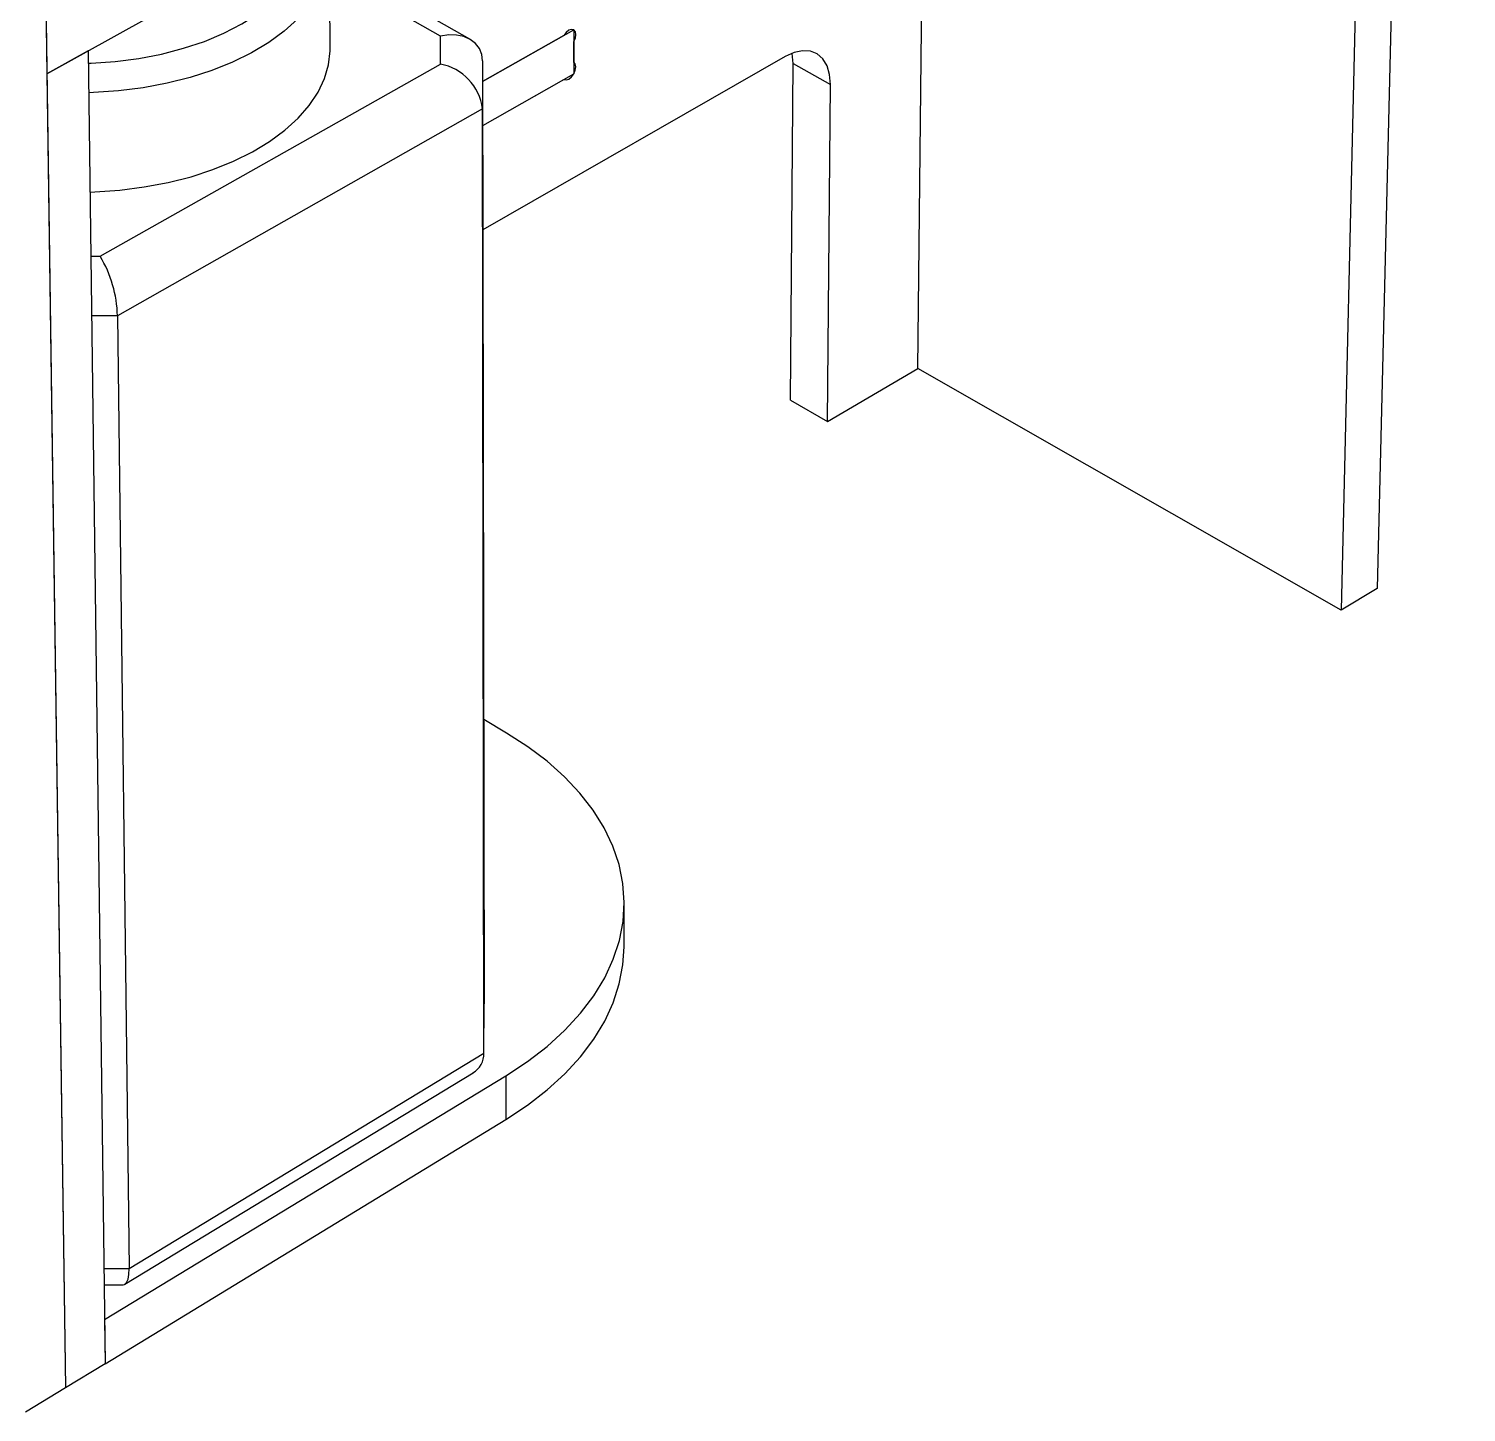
# Model space of a CAD drawing. Extents: x 0 to 154, y 0 to 214.
# Drawn here: x 91.3 to 127.91, y 78.08 to 113.32 of the extents above; entities that cross this region are included whole.
import ezdxf

# ---------------------------------------------------------------- set-up
doc = ezdxf.new("R2010")
doc.units = 0
doc.layers.get('0').update_dxf_attribs({"linetype": 'CONTINUOUS'})

msp = doc.modelspace()

# ---------------------------------------------------------------- linework, layer by layer
at = {"color": 7, "linetype": 'CONTINUOUS'}
for p, q in [((126.935, 193.446), (124.726, 98.511)), ((127.909, 192.569), (125.638, 99.067)), ((91.381, 138.729), (92.231, 78.7)), ((91.757, 112.171), (125.48, 130.934)), ((98.976, 112.82), (98.96, 115.332)), ((102.532, 113.057), (98.962, 115.084)), ((113.938, 104.67), (114.053, 115.278)), ((91.74, 113.383), (91.757, 112.171)), ((101.782, 112.421), (101.787, 113.132)), ((102.858, 111.975), (105.18, 113.291)), ((104.927, 113.148), (102.858, 111.975)), ((105.18, 113.291), (105.176, 113.294)), ((105.18, 113.291), (105.179, 112.173)), ((105.179, 112.469), (105.18, 112.994)), ((92.811, 112.758), (91.757, 112.171)), ((92.811, 112.758), (93.244, 79.318)), ((93.117, 107.526), (101.782, 112.421)), ((102.857, 112.5), (102.852, 111.285)), ((102.857, 112.5), (102.897, 88.485)), ((110.56, 112.61), (102.864, 108.202)), ((110.702, 103.861), (110.764, 112.434)), ((110.764, 112.434), (111.715, 111.9)), ((91.757, 112.171), (92.231, 78.7)), ((102.86, 110.854), (105.179, 112.173)), ((102.86, 110.854), (104.926, 112.029)), ((111.644, 103.319), (111.715, 111.9)), ((102.852, 111.285), (93.558, 106.009)), ((102.892, 87.223), (102.852, 111.285)), ((93.558, 106.009), (93.854, 81.742)), ((111.644, 103.319), (113.938, 104.67)), ((124.726, 98.511), (113.938, 104.67)), ((110.702, 103.861), (111.644, 103.319)), ((125.638, 99.067), (124.726, 98.511)), ((103.466, 95.382), (102.885, 95.729)), ((106.459, 89.933), (106.462, 91.036)), ((102.892, 87.223), (102.897, 88.485)), ((93.854, 81.742), (102.892, 87.223)), ((93.23, 80.439), (103.445, 86.648)), ((93.748, 81.342), (102.613, 86.722)), ((103.445, 86.648), (103.447, 85.538)), ((93.244, 79.318), (103.447, 85.538)), ((93.218, 81.329), (93.7, 81.329)), ((93.23, 80.439), (93.244, 79.318)), ((93.244, 79.318), (92.231, 78.7)), ((92.231, 78.7), (91.215, 78.08))]:
    msp.add_line(p, q, dxfattribs=at)
at = {"color": 8, "linetype": 'CONTINUOUS'}
for p, q in [((101.787, 113.132), (98.964, 114.737)), ((92.879, 107.526), (93.117, 107.526)), ((93.558, 106.009), (92.898, 106.009)), ((93.213, 81.742), (93.854, 81.742))]:
    msp.add_line(p, q, dxfattribs=at)
for points in [[(93.498, 112.488), (94.098, 112.565), (94.682, 112.677), (95.243, 112.822), (95.774, 112.999), (96.269, 113.207), (96.724, 113.442), (97.133, 113.702), (97.491, 113.984), (97.795, 114.284), (98.042, 114.6), (98.229, 114.928), (98.353, 115.264), (98.415, 115.605), (98.418, 115.877)], [(98.96, 115.332), (98.96, 115.273), (98.92, 114.917), (98.817, 114.565), (98.653, 114.219), (98.428, 113.883), (98.144, 113.561), (97.805, 113.255), (97.413, 112.969), (96.973, 112.706), (96.488, 112.468), (95.964, 112.258), (95.406, 112.079), (94.82, 111.931), (94.211, 111.817), (93.586, 111.738)], [(92.815, 112.445), (92.887, 112.447), (93.498, 112.488)], [(93.586, 111.738), (92.951, 111.694), (92.825, 111.69)]]:
    msp.add_lwpolyline(points, dxfattribs=at)
at = {"color": 7, "linetype": 'CONTINUOUS'}
for points in [[(102.857, 112.5), (102.836, 112.667), (102.775, 112.818), (102.676, 112.948), (102.543, 113.05), (102.381, 113.122), (102.196, 113.161), (101.996, 113.164), (101.787, 113.132)], [(105.18, 112.994), (105.219, 113.085), (105.233, 113.173), (105.219, 113.245), (105.18, 113.291), (105.122, 113.304), (105.054, 113.281), (104.985, 113.226), (104.927, 113.148)], [(93.616, 109.211), (94.24, 109.29), (94.847, 109.404), (95.432, 109.553), (95.988, 109.733), (96.511, 109.944), (96.994, 110.182), (97.433, 110.447), (97.823, 110.734), (98.162, 111.041), (98.444, 111.365), (98.669, 111.702), (98.833, 112.05), (98.935, 112.404), (98.975, 112.761), (98.976, 112.82)], [(104.926, 112.029), (104.984, 112.016), (105.053, 112.039), (105.121, 112.094), (105.179, 112.173), (105.218, 112.263), (105.232, 112.351), (105.218, 112.423), (105.179, 112.469)], [(111.715, 111.9), (111.695, 112.156), (111.631, 112.376), (111.525, 112.552), (111.382, 112.678), (111.207, 112.748), (111.006, 112.76), (110.788, 112.714), (110.56, 112.61)], [(110.764, 112.434), (110.744, 112.689), (110.743, 112.691)], [(92.858, 109.162), (92.983, 109.167), (93.616, 109.211)], [(103.445, 86.648), (103.999, 87.013), (104.503, 87.401), (104.955, 87.812), (105.351, 88.242), (105.689, 88.688), (105.968, 89.148), (106.186, 89.619), (106.341, 90.098), (106.433, 90.581), (106.462, 91.066), (106.428, 91.55), (106.331, 92.03), (106.172, 92.502), (105.952, 92.965), (105.673, 93.415), (105.336, 93.849), (104.945, 94.265), (104.501, 94.661), (104.007, 95.034), (103.466, 95.382)], [(103.447, 85.538), (104, 85.902), (104.503, 86.292), (104.954, 86.703), (105.35, 87.134), (105.688, 87.581), (105.966, 88.042), (106.183, 88.513), (106.338, 88.993), (106.431, 89.477), (106.459, 89.933)], [(93.7, 81.329), (93.739, 81.337), (93.789, 81.384), (93.826, 81.469), (93.848, 81.59), (93.854, 81.742)]]:
    msp.add_lwpolyline(points, dxfattribs=at)
for centre, radius, start, end in [((101.538, 111.119), 1.324, 7.184, 79.4015), ((90.468, 105.933), 3.09, 1.4099, 31.0261), ((102.323, 87.213), 0.569, 300.5782, 1.0249)]:
    msp.add_arc(centre, radius, start, end, dxfattribs=at)

doc.saveas('drawing.dxf')
